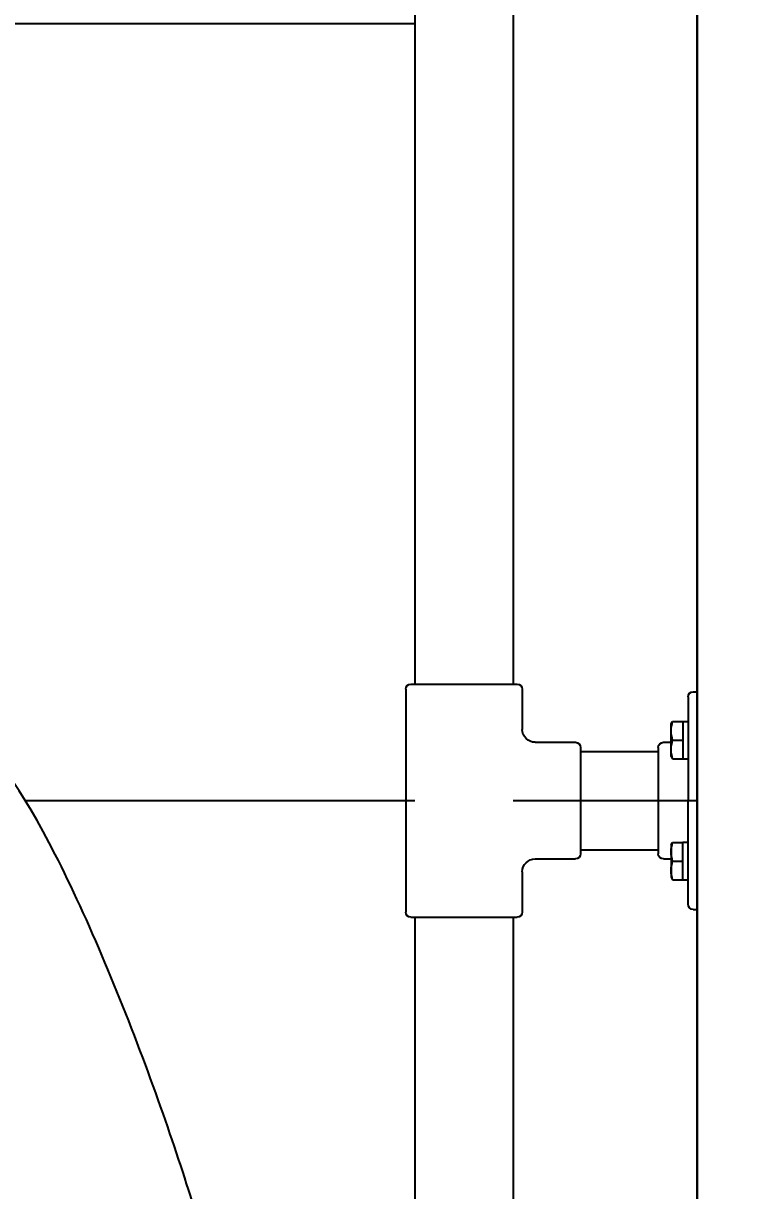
# Model space of a CAD drawing. Header units: millimetres. Extents: x 2213 to 82676, y 1050 to 28650.
# Drawn here: x 22738.6 to 23018.8, y 17236.8 to 17687.4 of the extents above; entities that cross this region are included whole.
import ezdxf

# ---------------------------------------------------------------- set-up
doc = ezdxf.new("R2010")
doc.units = ezdxf.units.MM
doc.header["$LTSCALE"] = 200
doc.header["$PDMODE"] = 3
doc.linetypes.add('CEN', pattern=[62, 60, -1, 0, -1])
doc.layers.get('Defpoints').update_dxf_attribs({"color": 137})
for name, color, linetype in [('01-CEN', 1, 'CEN'), ('01HAT', 8, 'Continuous'), ('2', 2, 'Continuous'), ('A-FIX', 5, 'Continuous'), ('DIM', 7, 'Continuous')]:
    doc.layers.add(name, color=color, linetype=linetype)
doc.styles.add('맑은고딕', font='malgun.ttf')
doc.styles.add('스타일1', font='malgun.ttf')
doc.dimstyles.new('CJA-50', dxfattribs={"dimscale": 50, "dimtxt": 3, "dimasz": 1, "dimexe": 2, "dimexo": 3, "dimgap": 1, "dimtad": 1, "dimdec": 0, "dimzin": 1, "dimdsep": 46, "dimlunit": 6, "dimtxsty": '스타일1', "dimblk": 'GAUN-DOT', "dimcen": -2, "dimdle": 2, "dimclrd": 256, "dimclre": 256, "dimclrt": 3, "dimadec": 0, "dimazin": 0, "dimtfac": 1, "dimtdec": 0, "dimtix": 1, "dimtmove": 2, "dimatfit": 3, "dimldrblk": 'DOTSMALL', "dimfxl": 1, "dimtolj": 1, "dimtzin": 1, "dimarcsym": 0})

# ---------------------------------------------------------------- blocks, each defined once
blk = doc.blocks.new('GAUN-DOT')
at = {"linetype": 'ByBlock'}
for p, q in [((0, -2), (0, 2)), ((2, 0), (-2, 0))]:
    blk.add_line(p, q, dxfattribs=at)
at = {"const_width": 2.25}
blk.add_lwpolyline([(0, 0.28125, 1), (0, -0.28125, 1)], format="xyb", close=True, dxfattribs=at)
blk = doc.blocks.new('*D299')
at = {"layer": 'Defpoints', "color": 0, "transparency": 16777216}
for p in [(22998.83, 17187.36), (23315.85, 17187.36), (22998.83, 16487.49)]:
    blk.add_point(p, dxfattribs=at)
at = {"layer": 'DIM', "lineweight": -2, "transparency": 16777216}
for p, q in [((23148.83, 17187.36), (23415.85, 17187.36)), ((23315.85, 16537.49), (23315.85, 17137.36)), ((23148.83, 16487.49), (23415.85, 16487.49))]:
    blk.add_line(p, q, dxfattribs=at)
at = {"layer": 'DIM', "lineweight": -2, "transparency": 16777216, "xscale": 50, "yscale": 50, "zscale": 50}
for p, rotation in [((23315.85, 17187.36), 90), ((23315.85, 16487.49), 270)]:
    blk.add_blockref('GAUN-DOT', p, dxfattribs=dict(at, rotation=rotation))
at = {"layer": 'DIM', "color": 3, "transparency": 16777216, "insert": (23188.35, 16837.43), "char_height": 150, "attachment_point": 5, "rotation": 90, "style": '맑은고딕'}
blk.add_mtext('\\A1;700', dxfattribs=at)
blk = doc.blocks.new('_DotSmall')
at = {"layer": 'DIM'}
h = blk.add_hatch(color=256, dxfattribs=at)
edge = h.paths.add_edge_path()
edge.add_arc((0, 0), 0.2, 0, 360)
at = {"layer": 'DIM', "linetype": 'ByBlock'}
blk.add_circle((0, 0), 0.2, dxfattribs=at)
blk = doc.blocks.new('수평수직손잡이')
for p, q in [((14614.96, 32020.16), (14614.96, 31425.16)), ((14652.96, 32020.16), (14652.96, 31425.16)), ((14543.96, 31422.16), (14543.96, 31338.16)), ((14545.46, 31422.16), (14543.96, 31422.16)), ((14611.46, 31423.16), (14611.46, 31407.66)), ((14654.46, 31425.16), (14613.46, 31425.16)), ((14656.46, 31423.16), (14656.46, 31337.16)), ((14547.46, 31420.16), (14547.46, 31380.16)), ((14549.46, 31410.74), (14547.46, 31410.74)), ((14549.46, 31410.74), (14549.46, 31396.24)), ((14553.4, 31410.71), (14549.46, 31410.71)), ((14553.96, 31409.74), (14553.4, 31410.71)), ((14553.96, 31397.24), (14553.96, 31409.74)), ((14553.4, 31403.49), (14549.46, 31403.49)), ((14556.96, 31402.66), (14553.96, 31402.66)), ((14558.96, 31400.66), (14558.96, 31359.66)), ((14588.96, 31399.16), (14558.96, 31399.16)), ((14588.96, 31400.66), (14588.96, 31359.66)), ((14606.46, 31402.66), (14590.96, 31402.66)), ((14549.46, 31396.24), (14547.46, 31396.24)), ((14553.4, 31396.28), (14549.46, 31396.28)), ((14553.96, 31397.24), (14553.4, 31396.28)), ((14547.46, 31340.16), (14547.46, 31380.16)), ((14549.46, 31364.07), (14547.46, 31364.07)), ((14549.46, 31349.57), (14549.46, 31364.07)), ((14553.4, 31364.04), (14549.46, 31364.04)), ((14553.96, 31363.07), (14553.4, 31364.04)), ((14553.96, 31363.07), (14553.96, 31350.57)), ((14588.96, 31361.16), (14558.96, 31361.16)), ((14553.4, 31356.82), (14549.46, 31356.82)), ((14556.96, 31357.66), (14553.96, 31357.66)), ((14606.46, 31357.66), (14590.96, 31357.66)), ((14549.46, 31349.57), (14547.46, 31349.57)), ((14553.4, 31349.61), (14549.46, 31349.61)), ((14553.96, 31350.57), (14553.4, 31349.61)), ((14611.46, 31352.66), (14611.46, 31337.16)), ((14545.46, 31338.16), (14543.96, 31338.16)), ((14654.46, 31335.16), (14613.46, 31335.16)), ((14614.96, 31335.16), (14614.96, 31180.16)), ((14652.96, 31335.16), (14652.96, 31180.16))]:
    blk.add_line(p, q)
for centre, radius, start, end in [((14545.46, 31420.16), 2, 0, 90), ((14613.46, 31423.16), 2, 90, 180), ((14654.46, 31423.16), 2, 0, 90), ((14542.03, 31407.1), 11.93, 342.4016, 17.5984), ((14542.03, 31399.88), 11.93, 342.4016, 17.5984), ((14606.46, 31407.66), 5, 270, 0), ((14556.96, 31400.66), 2, 0, 90), ((14590.96, 31400.66), 2, 90, 180), ((14542.03, 31360.43), 11.93, 342.4016, 17.5984), ((14556.96, 31359.66), 2, 270, 0), ((14590.96, 31359.66), 2, 180, 270), ((14542.03, 31353.22), 11.93, 342.4016, 17.5984), ((14606.46, 31352.66), 5, 0, 90), ((14545.46, 31340.16), 2, 270, 0), ((14613.46, 31337.16), 2, 180, 270), ((14654.46, 31337.16), 2, 270, 0)]:
    blk.add_arc(centre, radius, start, end)
blk = doc.blocks.new('대변기 정면도')
blk.add_open_spline([(14952.18, 31384.13), (14950.71, 31415.55), (14940.87, 31432.05), (14923.14, 31446.66), (14901.79, 31451.14), (14860.93, 31451.94), (14828.2, 31437.3), (14792.66, 31387.49), (14752.16, 31289.08), (14728.68, 31212.88), (14720.08, 31177.64), (14736.61, 31134.76), (14736.61, 31117.39), (14818.23, 31027.1), (14900.76, 31025.9), (14924.53, 31026.79), (14943.89, 31048.39), (14949.7, 31067.94), (14949.64, 31243.54), (14953.64, 31352.71), (14952.18, 31384.13)], degree=3)
blk.add_blockref('수평수직손잡이', (0, 20))
blk = doc.blocks.new('*D402')
at = {"layer": 'Defpoints', "color": 0, "transparency": 16777216}
for p in [(22998.83, 18087.36), (23315.85, 18087.36), (22998.83, 17187.36)]:
    blk.add_point(p, dxfattribs=at)
at = {"layer": 'DIM', "lineweight": -2, "transparency": 16777216}
for p, q in [((23148.83, 18087.36), (23415.85, 18087.36)), ((23315.85, 17237.36), (23315.85, 18037.36)), ((23148.83, 17187.36), (23415.85, 17187.36))]:
    blk.add_line(p, q, dxfattribs=at)
at = {"layer": 'DIM', "lineweight": -2, "transparency": 16777216, "xscale": 50, "yscale": 50, "zscale": 50}
for p, rotation in [((23315.85, 18087.36), 90), ((23315.85, 17187.36), 270)]:
    blk.add_blockref('GAUN-DOT', p, dxfattribs=dict(at, rotation=rotation))
at = {"layer": 'DIM', "color": 3, "transparency": 16777216, "insert": (23188.35, 17637.36), "char_height": 150, "attachment_point": 5, "rotation": 90, "style": '맑은고딕'}
blk.add_mtext('\\A1;900', dxfattribs=at)

msp = doc.modelspace()

# ---------------------------------------------------------------- linework, layer by layer
at = {"layer": '01-CEN'}
msp.add_line((22998.83, 19394.97), (22998.83, 16350), dxfattribs=at)
at = {"layer": '01HAT'}
for p, q in [((20498.83, 17687.36), (22889.83, 17687.36)), ((22739.37, 17387.36), (22889.83, 17387.36)), ((22927.83, 17387.36), (22998.83, 17387.36))]:
    msp.add_line(p, q, dxfattribs=at)
at = {"layer": '2'}
msp.add_lwpolyline([(22998.83, 18887.36), (20498.83, 18887.36), (20498.83, 16487.36), (22998.83, 16487.36)], close=True, dxfattribs=at)

# ---------------------------------------------------------------- block references
at = {"layer": 'A-FIX', "xscale": -1}
msp.add_blockref('대변기 정면도', (37542.8, -14012.8), dxfattribs=at)

# ---------------------------------------------------------------- dimensions: what is measured, and where the dimension line sits
at = {"layer": 'DIM'}
for base, p1, p2, picture, middle in [((23315.85, 18087.36), (22998.83, 17187.36), (22998.83, 18087.36), '*D402', (23188.35, 17637.36)), ((23315.85, 17187.36), (22998.83, 16487.49), (22998.83, 17187.36), '*D299', (23188.35, 16837.43))]:
    dim = msp.add_linear_dim(base=base, p1=p1, p2=p2, angle=90, dimstyle='CJA-50', override={"dimtxsty": '맑은고딕'}, dxfattribs=at)
    dim.commit()
    dim.dimension.update_dxf_attribs({"geometry": picture, "text_midpoint": middle})

doc.saveas('drawing.dxf')
